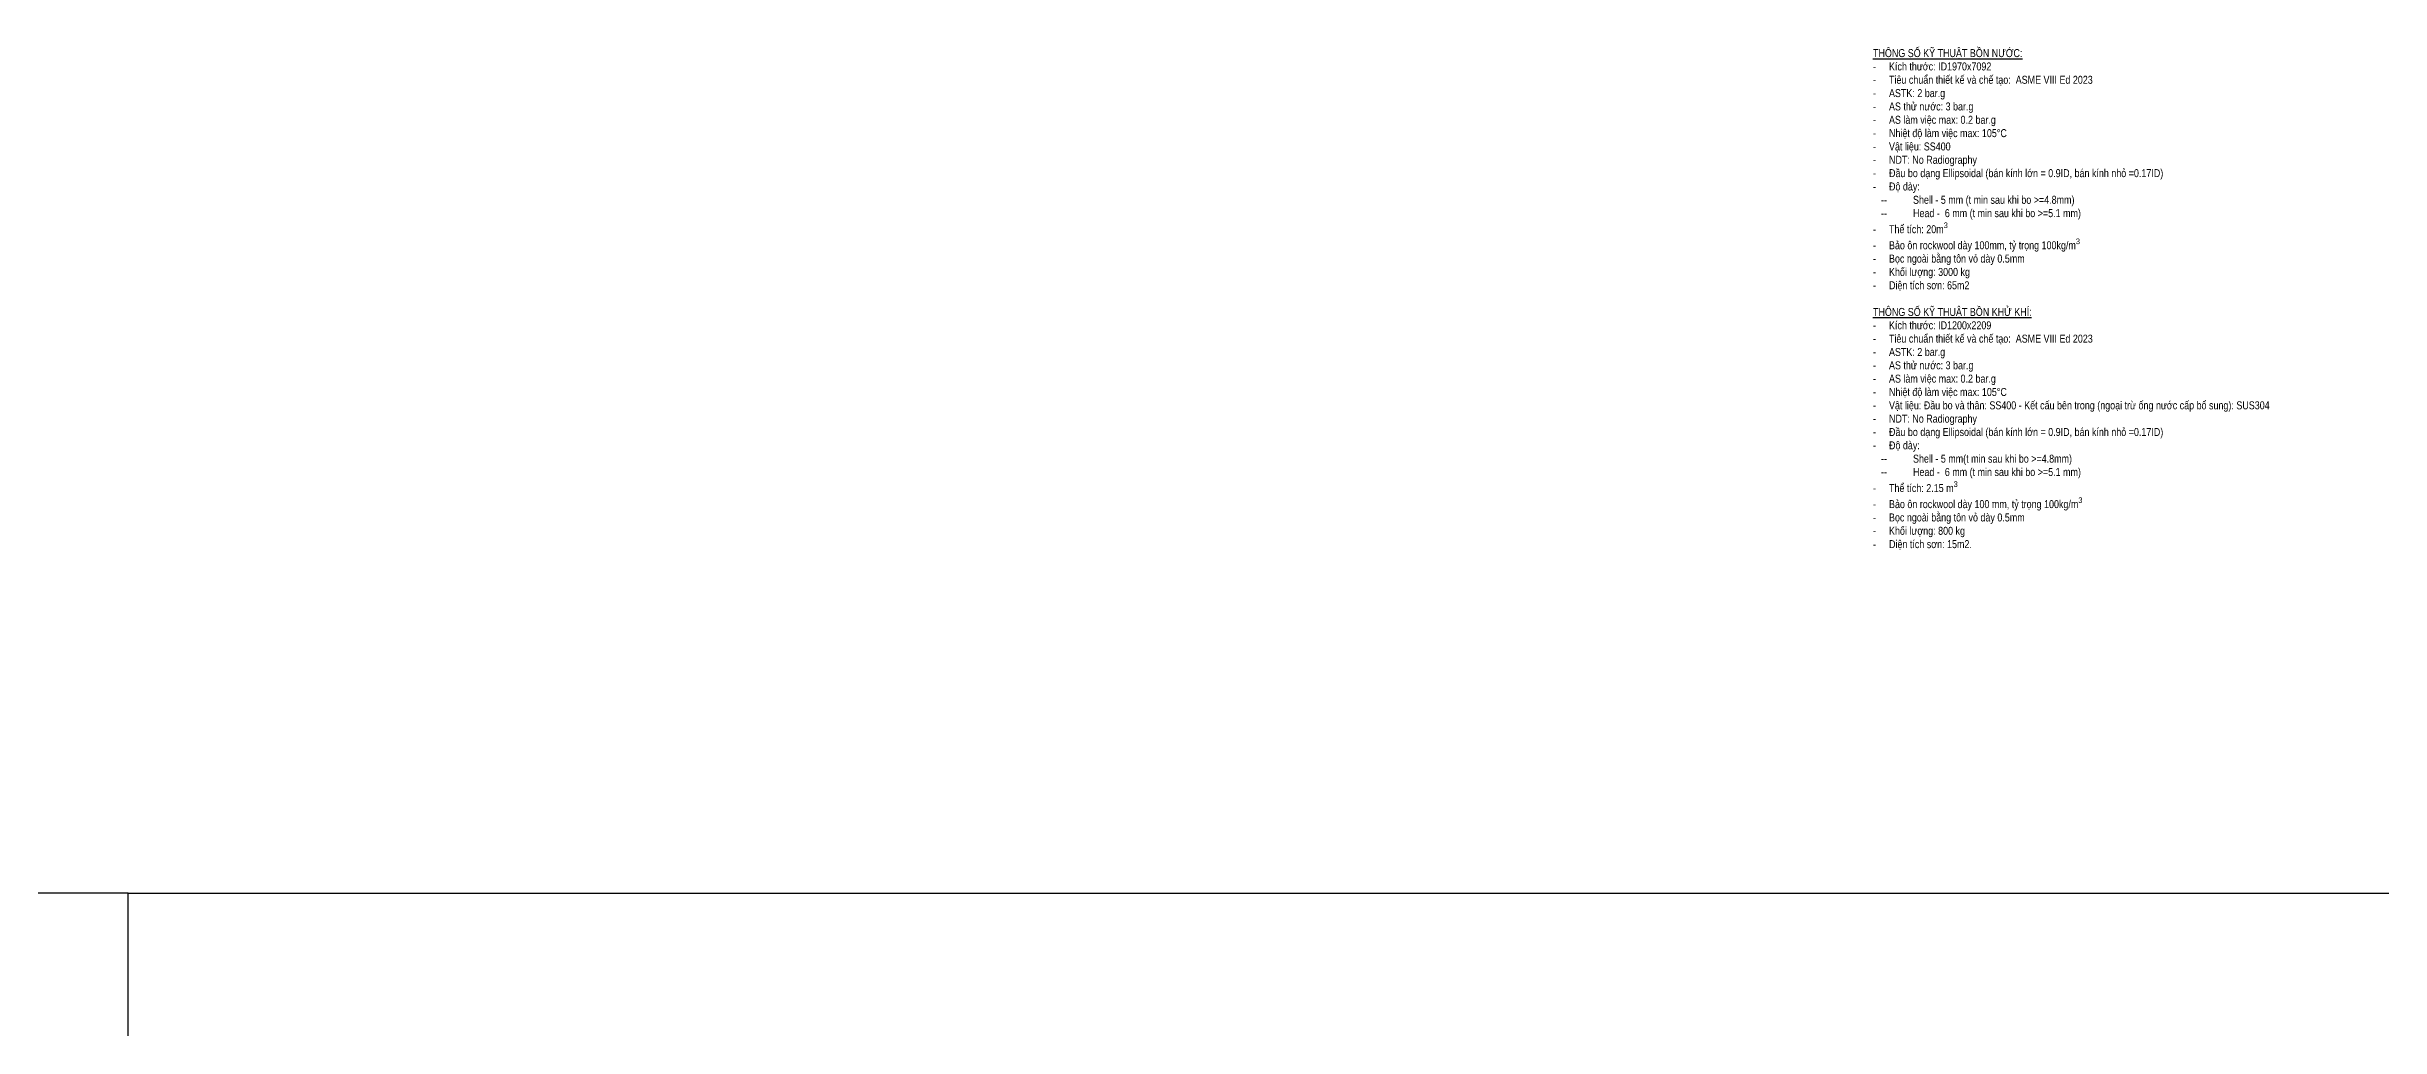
# Model space of a CAD drawing. Header units: millimetres. Extents: x -46397 to 283259, y -8690 to 23983.
# Drawn here: x -6111 to 17223, y 10499 to 20304 of the extents above; entities that cross this region are included whole.
import ezdxf

# ---------------------------------------------------------------- set-up
doc = ezdxf.new("R2010")
doc.units = ezdxf.units.MM
doc.styles.add('GHI CHÚ 2', font='arial.ttf', dxfattribs={"width": 0.8, "height": 1})

msp = doc.modelspace()

# ---------------------------------------------------------------- linework, layer by layer
for points in [[(-5297.58, 11840.68), (-46396.93, 11840.68), (-46396.93, -8689.89), (-5297.58, -8689.89)], [(-5297.58, 11840.68), (283258.8, 11840.68), (283258.8, -8689.89), (-5297.58, -8689.89)]]:
    msp.add_lwpolyline(points, close=True)

# ---------------------------------------------------------------- texts
at = {"insert": (12149.99, 20280.14), "char_height": 80, "attachment_point": 1, "style": 'GHI CHÚ 2'}
msp.add_mtext_dynamic_manual_height_columns('\\A1;\\pxi-0.5487,l0.5487;{\\LTHÔNG SỐ KỸ THUẬT \\C1;BỒN NƯỚC\\C256;:}\\P\\pi-2,l2,t2;-^IKích thước: ID1970x7092\\P-^ITiêu chuẩn thiết kế và chế tạo:  ASME VIII Ed 2023\\P-^IASTK: {\\C240;\\c2367469;2} bar.g\\P-^IAS thử nước: {\\C1;3} bar.g\\P-^IAS làm việc max: {\\C1;0.2} bar.g\\P-^INhiệt độ làm việc max: {\\C1;105}°C\\P-^IVật liệu: SS400\\P{\\A0;\\C0;-^INDT: No Radiography}\\P-^IĐầu bo dạng Ellipsoidal (bán kính lớn = 0.9ID, bán kính nhỏ =0.17ID)\\P-^IĐộ dày: \\P\\pi-4,l5,t5;--^IShell - {\\C1;5 }mm (t min sau khi bo >=4.8mm)\\P--^IHead -  {\\C1;6 }mm (t min sau khi bo >=5.1 mm)\\P\\pi-2,l2,t2;-^IThể tích: 20m{\\H0.7x;\\S3^ ;}\\P-^IBảo ôn rockwool dày 100mm, tỷ trọng 100kg/m{\\H0.7x;\\S3^ ;}\\P-^IBọc ngoài bằng tôn vỏ dày 0.5mm\\P-^IKhối lượng: {\\C1;3000 }kg\\P-^IDiện tích sơn: 65m2\\P\\pi-0.5487,l0.5487,tz;{\\L\\PTHÔNG SỐ KỸ THUẬT \\C1;BỒN KHỬ KHÍ\\C256;:}\\P\\pi-2,l2,t2;-^IKích thước: ID1200x2209\\P-^ITiêu chuẩn thiết kế và chế tạo:  ASME VIII Ed 2023\\P-^IASTK: {\\C240;\\c2367469;2} bar.g\\P-^IAS thử nước: {\\C1;3} bar.g\\P-^IAS làm việc max: {\\C1;0.2} bar.g\\P-^INhiệt độ làm việc max: {\\C1;105}°C\\P-^IVật liệu: Đầu bo và thân: SS400 - Kết cấu bên trong (ngoại trừ ống nước cấp bổ sung): SUS304\\P{\\A0;\\C0;-^INDT: No Radiography}\\P-^IĐầu bo dạng Ellipsoidal (bán kính lớn = 0.9ID, bán kính nhỏ =0.17ID)\\P-^IĐộ dày: \\P\\pi-4,l5,t5;--^IShell - {\\C1;5 }mm(t min sau khi bo >=4.8mm)\\P--^IHead -  {\\C1;6 }mm (t min sau khi bo >=5.1 mm)\\P\\pi-2,l2,t2;-^IThể tích: 2.15 m{\\H0.7x;\\S3^ ;\\H1.42857x;\\P-^IBảo ôn rockwool dày 100 mm, tỷ trọng 100kg/m\\H0.7x;\\S3^ ;\\H1.42857x;\\P-^IBọc ngoài bằng tôn vỏ dày 0.5mm\\P-^IKhối lượng: \\C1;800 \\C256;kg\\P-^IDiện tích sơn: 15m2.}', width=3797.9196, gutter_width=16.33, heights=[6754.36], dxfattribs=at)

doc.saveas('drawing.dxf')
